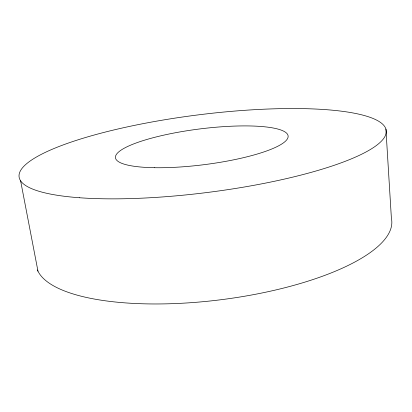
<?xml version="1.0" encoding="UTF-8"?>
<svg xmlns="http://www.w3.org/2000/svg" width="412" height="412" viewBox="0 0 412 412"><rect width="100%" height="100%" fill="white"/><g stroke="black" fill="none" stroke-linecap="round" stroke-linejoin="round"><path stroke-width="0.62" d="M20.6 180.791L37.971 271.189M385.92 129.1L391.4 218.37A179.225 57.659 -7.2 0 1 231.59 298.288A179.225 57.659 -7.2 0 1 37.404 269.953M79.49 197.745A185.024 39.063 -7.2 0 0 382.192 140.307A185.024 39.063 -7.2 0 0 146.296 123.034A185.024 39.063 -7.2 0 0 79.49 197.745M154.279 167.71A87.004 17.994 -7.2 0 0 287.983 137.484A87.004 17.994 -7.2 0 0 163.106 135.291A87.004 17.994 -7.2 0 0 154.279 167.71"/></g></svg>
